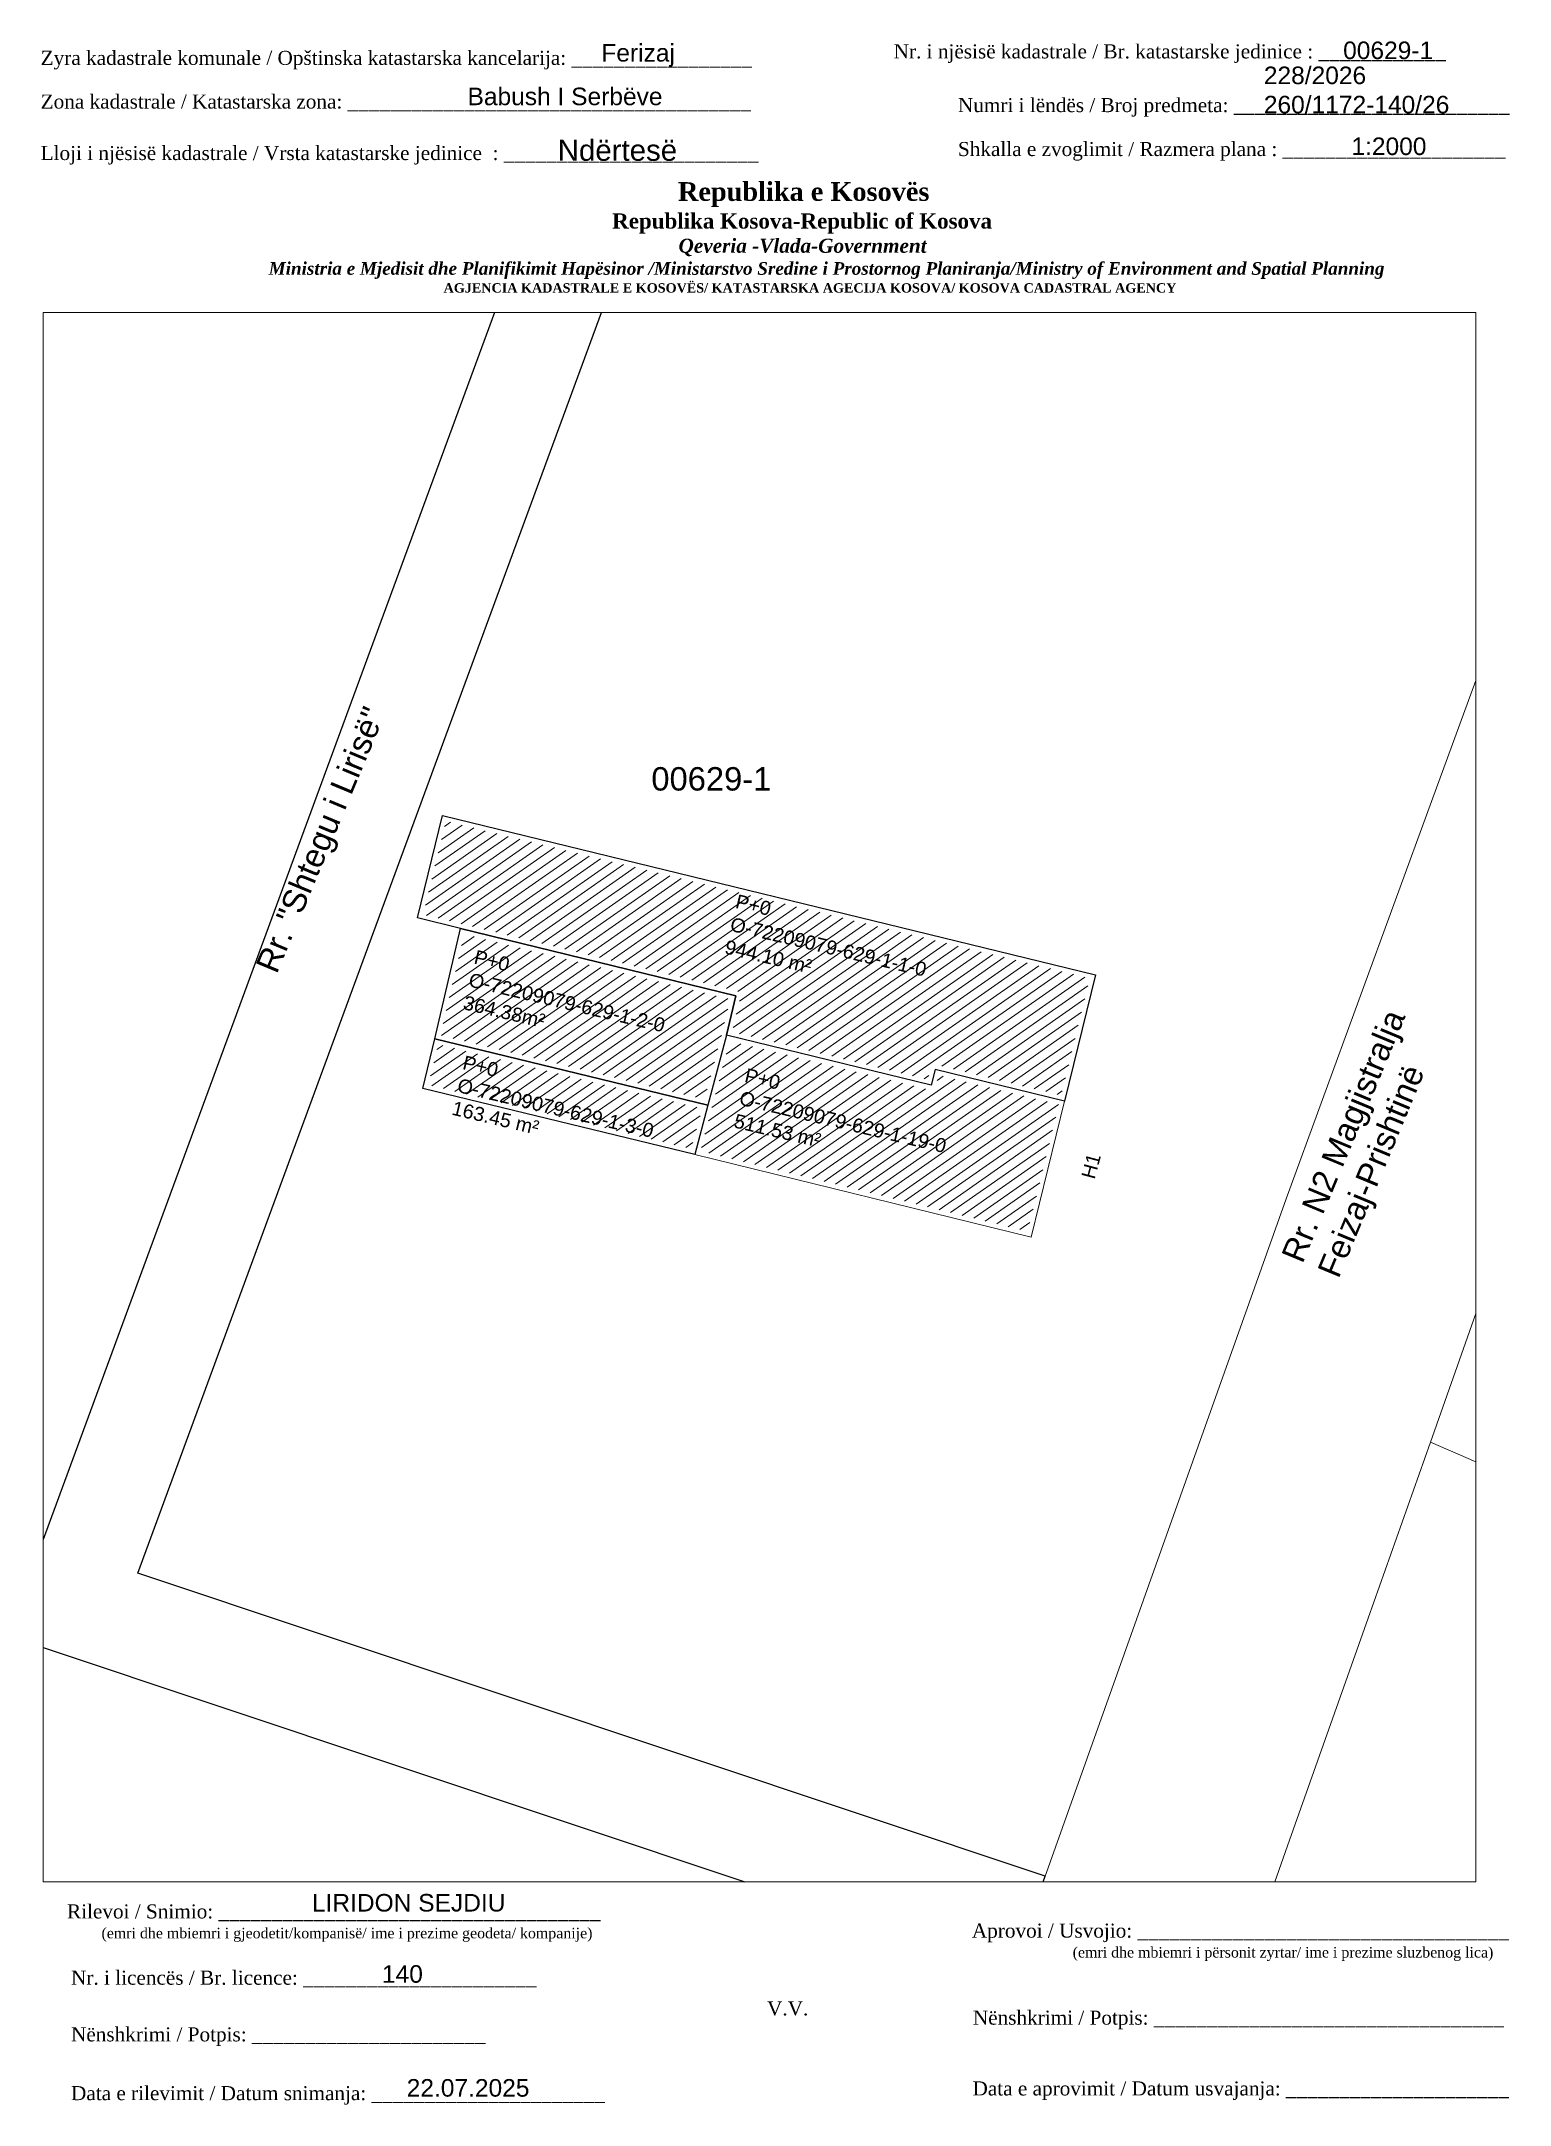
# Paper-space layout 'manual' of a CAD drawing. Header units: metres, sheet in millimetres. Extents: x 1 to 210, y 2 to 296.
# The model-space entities are those that its viewports show. They can reach past a viewport. Long polylines and large blocks are cut down to what shows.
import ezdxf
from ezdxf.enums import TextEntityAlignment as Align

# ---------------------------------------------------------------- set-up
doc = ezdxf.new("R2010")
doc.units = ezdxf.units.M
doc.linetypes.add('DASHED', pattern=[0.75, 0.5, -0.25])
doc.layers.get('0').update_dxf_attribs({"lineweight": 0})
for name, color, linetype in [('0-PARCEL-NUMBER-TEXT', 7, 'Continuous'), ('0-PARCELAT', 7, 'Continuous'), ('Dimenzionet', 7, 'Continuous'), ('Etazha', 7, 'Continuous')]:
    doc.layers.add(name, color=color, linetype=linetype)
for name, color, linetype, lineweight in [('emrat e rrugeve', 7, 'Continuous', 0), ('kati 0', 1, 'Continuous', 0), ('Korniza e jashtme', 7, 'Continuous', 0)]:
    doc.layers.add(name, color=color, linetype=linetype, lineweight=lineweight)
doc.styles.get("Standard").update_dxf_attribs({"font": 'arial.ttf'})

# ---------------------------------------------------------------- blocks, each defined once
blk = doc.blocks.new('ACMAP_ANN_TEMPLATE_PIN-SUN')
blk.add_attdef('PIN', text='', height=2.5).set_placement((366708.21, 310584.18), align=Align.MIDDLE)

msp = doc.modelspace()

# ---------------------------------------------------------------- hatches: boundary and pattern name
at = {"layer": 'kati 0', "true_color": 0x939598}
h = msp.add_hatch(dxfattribs=at)
h.set_pattern_fill('ANSI31', color=252, scale=0.3, angle=350)
h.paths.add_polyline_path([(7513413.67, 4700653.08), (7513411.23, 4700643.11), (7513445.25, 4700634.81), (7513444.21, 4700630.58), (7513465.11, 4700625.48), (7513465.53, 4700627.17), (7513479.36, 4700623.79), (7513482.42, 4700636.31)])
h.paths.add_polyline_path([(7513465.83, 4700627.24), (7513468.45, 4700627.24), (7513468.45, 4700629.87), (7513465.83, 4700629.87)], flags=24)
h.paths.add_polyline_path([(7513457.04, 4700626.46), (7513459.66, 4700626.46), (7513459.66, 4700629.08), (7513457.04, 4700629.08)], flags=25)
h.paths.add_polyline_path([(7513443.89, 4700629.41), (7513446.51, 4700629.41), (7513446.51, 4700632.04), (7513443.89, 4700632.04)], flags=25)
h.paths.add_polyline_path([(7513444.9, 4700634.14), (7513447.51, 4700634.14), (7513447.51, 4700636.77), (7513444.9, 4700636.77)], flags=24)
h.paths.add_polyline_path([(7513415.74, 4700641.38), (7513419.35, 4700641.38), (7513419.35, 4700644.01), (7513415.74, 4700644.01)], flags=25)
h.paths.add_polyline_path([(7513442.61, 4700638.26), (7513464.26, 4700633.14), (7513466.13, 4700641.04), (7513444.48, 4700646.16)], flags=24)
h = msp.add_hatch(dxfattribs=at)
h.set_pattern_fill('ANSI31', color=252, scale=0.3, angle=350)
h.paths.add_polyline_path([(7513415.61, 4700641.01), (7513414.13, 4700634.72, -0.093356), (7513414.14, 4700634.65, -0.211877), (7513414.08, 4700634.51), (7513413.07, 4700630.21), (7513441.27, 4700623.36), (7513442.52, 4700628.05, -0.191104), (7513442.55, 4700628.19), (7513443.12, 4700630.33), (7513444.04, 4700634.07)])
h.paths.add_polyline_path([(7513440.33, 4700627.52), (7513442.95, 4700627.52), (7513442.95, 4700630.15), (7513440.33, 4700630.15)], flags=24)
h.paths.add_polyline_path([(7513435.6, 4700624.21), (7513440.97, 4700624.21), (7513440.97, 4700626.52), (7513435.6, 4700626.52)], flags=25)
h.paths.add_polyline_path([(7513435.66, 4700625.58), (7513441.9, 4700625.58), (7513441.9, 4700627.89), (7513435.66, 4700627.89)], flags=24)
h.paths.add_polyline_path([(7513414.7, 4700632.31), (7513436.34, 4700627.2), (7513438.21, 4700635.1), (7513416.56, 4700640.22)], flags=24)
h = msp.add_hatch(dxfattribs=at)
h.set_pattern_fill('ANSI31', color=252, scale=0.3, angle=350)
h.paths.add_polyline_path([(7513412.84, 4700629.24), (7513411.8, 4700624.9), (7513439.87, 4700618.08), (7513441.01, 4700622.39)])
h.paths.add_polyline_path([(7513437.99, 4700618.32), (7513440.61, 4700618.32), (7513440.61, 4700620.95), (7513437.99, 4700620.95)], flags=25)
h.paths.add_polyline_path([(7513411.9, 4700626.02), (7513414.52, 4700626.02), (7513414.52, 4700628.64), (7513411.9, 4700628.64)], flags=25)
h.paths.add_polyline_path([(7513413.42, 4700621.05), (7513435.14, 4700615.92), (7513437, 4700623.83), (7513415.29, 4700628.96)], flags=9)
at = {"layer": 'kati 0'}
h = msp.add_hatch(dxfattribs=at)
h.set_pattern_fill('ANSI31', color=256, scale=0.3, angle=350)
h.paths.add_polyline_path([(7513479.13, 4700622.82), (7513466.26, 4700625.96), (7513465.85, 4700624.27), (7513443.96, 4700629.61), (7513442.11, 4700622.63), (7513440.84, 4700617.84), (7513475.79, 4700609.26)])
h.paths.add_polyline_path([(7513466.28, 4700623.95), (7513467.72, 4700623.95), (7513467.72, 4700626.26), (7513466.28, 4700626.26)], flags=24)
h.paths.add_polyline_path([(7513442.43, 4700621.83), (7513443.86, 4700621.83), (7513443.86, 4700624.15), (7513442.43, 4700624.15)], flags=24)
h.paths.add_polyline_path([(7513441.03, 4700616.55), (7513442.47, 4700616.55), (7513442.47, 4700618.87), (7513441.03, 4700618.87)], flags=25)
h.paths.add_polyline_path([(7513443.59, 4700619.68), (7513466.37, 4700614.29), (7513468.24, 4700622.2), (7513445.46, 4700627.59)], flags=24)

# ---------------------------------------------------------------- linework, layer by layer
at = {"layer": '0-PARCELAT', "lineweight": 0}
for points in [[(7513525.45, 4700605.59), (7513518.79, 4700586.77), (7513512.13, 4700567.97), (7513503.73, 4700544.25), (7513498.86, 4700530.52)], [(7513475.45, 4700534.27), (7513503.4, 4700612.74), (7513518.92, 4700655.19), (7513531.56, 4700689.75)], [(7513566.18, 4700566.12), (7513518.79, 4700586.77), (7513525.45, 4700605.59)], [(7513531.56, 4700689.75), (7513518.92, 4700655.19), (7513503.4, 4700612.74), (7513475.45, 4700534.27)]]:
    msp.add_lwpolyline(points, dxfattribs=at)
at = {"layer": '0-PARCELAT', "flags": 128}
msp.add_lwpolyline([(7513466.74, 4700806.59), (7513458.3, 4700802.61), (7513452.96, 4700800.14), (7513366.9, 4700566.1), (7513474.06, 4700530.31), (7513475.45, 4700534.27), (7513477.64, 4700540.41), (7513380.76, 4700572.76)], close=True, dxfattribs=at)
at = {"layer": 'Dimenzionet', "flags": 128}
for points in [[(7513483.03, 4700636.67), (7513479.73, 4700623.19), (7513465.89, 4700626.57), (7513465.48, 4700624.87), (7513443.61, 4700630.21), (7513444.64, 4700634.44), (7513415.24, 4700641.61), (7513410.62, 4700642.74), (7513413.3, 4700653.69), (7513483.03, 4700636.67)], [(7513444.64, 4700634.44), (7513443.61, 4700630.21), (7513441.63, 4700622.75), (7513412.47, 4700629.84), (7513415.24, 4700641.61), (7513444.64, 4700634.44)], [(7513412.47, 4700629.84), (7513441.63, 4700622.75), (7513440.23, 4700617.48), (7513411.2, 4700624.53), (7513412.47, 4700629.84)]]:
    msp.add_lwpolyline(points, dxfattribs=at)
at = {"layer": 'Dimenzionet', "color": 6, "flags": 128}
msp.add_lwpolyline([(7513478.46, 4700616.96, 0, 0.3, 0), (7513478.92, 4700616.85, 0, 0, 0), (7513481.16, 4700616.36, 0, 0, 0)], format="xyseb", dxfattribs=at)
at = {"layer": 'kati 0', "color": 252, "true_color": 0x939598, "flags": 128}
for points, elevation in [([(7513443.61, 4700630.21), (7513465.48, 4700624.87), (7513465.89, 4700626.57), (7513479.73, 4700623.19), (7513483.03, 4700636.67), (7513413.3, 4700653.69), (7513410.62, 4700642.74), (7513444.64, 4700634.44)], 603.45), ([(7513444.64, 4700634.44), (7513415.24, 4700641.61), (7513412.46, 4700629.84), (7513441.63, 4700622.75), (7513443.61, 4700630.21)], 603.25), ([(7513441.63, 4700622.75), (7513412.46, 4700629.84), (7513411.2, 4700624.53), (7513440.23, 4700617.48)], 603.25)]:
    msp.add_lwpolyline(points, close=True, dxfattribs=dict(at, elevation=elevation))
at = {"layer": 'kati 0', "flags": 128}
msp.add_lwpolyline([(7513441.63, 4700622.75), (7513440.23, 4700617.48), (7513476.16, 4700608.65), (7513479.73, 4700623.19), (7513465.89, 4700626.57), (7513465.48, 4700624.87), (7513443.61, 4700630.21)], close=True, dxfattribs=at)

# ---------------------------------------------------------------- block references
at = {"layer": '0-PARCEL-NUMBER-TEXT'}
msp.add_blockref('ACMAP_ANN_TEMPLATE_PIN-SUN', (7146733.8, 4390073.42), dxfattribs=at).add_auto_attribs({'PIN': '00629-1'})

# ---------------------------------------------------------------- texts
at = {"layer": 'Dimenzionet', "color": 6}
msp.add_text('H1', height=1.5, rotation=75, dxfattribs=at).set_placement((7513482.93, 4700614.76))
at = {"layer": 'emrat e rrugeve', "linetype": 'DASHED', "attachment_point": 1}
for s, insert, char_height, rotation in [('Rr. "Shtegu i Lirisë"', (7513393.29, 4700637.63), 2.5, 67.4038), ('Rr. N2 Magjistralja Feizaj-Prishtinë', (7513502.81, 4700606.7), 2.5, 67.4038), ('P+0\\PO-72209079-629-1-19-0\\P511.53 m²', (7513445.81, 4700626.72), 1.5, 346.6956)]:
    msp.add_mtext_dynamic_manual_height_columns(s, width=35.5316, gutter_width=1, heights=[0], dxfattribs=dict(at, insert=insert, char_height=char_height, rotation=rotation))
at = {"layer": 'Etazha', "color": 252, "true_color": 0x939598, "char_height": 1.5, "attachment_point": 1, "rotation": 346.6956}
for s, width, insert in [('P+0\\PO-72209079-629-1-1-0\\P944.10 m²', 35.5316, (7513444.83, 4700645.29)), ('P+0\\PO-72209079-629-1-2-0\\P364.38m²', 26.2359, (7513416.91, 4700639.35)), ('P+0\\PO-72209079-629-1-3-0\\P163.45 m²', 25.281, (7513415.7, 4700628.08))]:
    msp.add_mtext_dynamic_manual_height_columns(s, width=width, gutter_width=1, heights=[0], dxfattribs=dict(at, insert=insert))

psp = doc.layouts.new('manual')

# ---------------------------------------------------------------- texts
for s, p in [('00629-1', (185.93, 293.14)), ('Babush I Serbëve', (61.27, 286.58)), ('1:2000', (187.11, 279.48)), ('22.07.2025', (52.61, 3.02))]:
    psp.add_text(s, height=2.5).set_placement(p)
for s, insert, char_height, width, attachment_point in [('{\\fTimes New Roman|b0|i0|c0|p18;Zyra kadastrale komunale / Opštinska katastarska kancelarija: _________________}', (0.5, 294.32), 2, 100.6873, 1), ('Ferizaj', (85.56, 293.66), 2.5, 9.9735, 5), ('{\\fTimes New Roman|b0|i0|c0|p18;Nr. i njësisë kadastrale / Br. katastarske jedinice : ____________}', (121.94, 295.24), 2, 79.9484, 1), ('228/2026\\P260/1172-140/26\\P', (174.64, 292.08), 2.5, 32.9482, 1), ('{\\fTimes New Roman|b0|i0|c0|p18;Zona kadastrale / Katastarska zona: ______________________________________}', (0.5, 288.1), 2, 100.6873, 1), ('{\\fTimes New Roman|b0|i0|c0|p18;Numri i lëndës / Broj predmeta: __________________________}', (131.09, 287.59), 2, 79.9484, 1), ('{\\fTimes New Roman|b0|i0|c0|p18;Lloji i njësisë kadastrale / Vrsta katastarske jedinice  : ________________________}', (0.5, 280.77), 2, 100.6873, 1), ('Ndërtesë', (82.61, 280.14), 3, 11.2939, 5), ('{\\fTimes New Roman|b0|i0|c0|p18;Shkalla e zvoglimit / Razmera plana : _____________________}', (131.09, 281.34), 2, 79.9484, 1), ('\\pi77.297;{\\fBook Antiqua|b1|i0|c0|p18;\\H1.333x;Republika e Kosovës\\fTimes New Roman|b1|i0|c0|p18;\\P\\pi67.927;\\fBook Antiqua|b1|i0|c0|p18;\\H0.8125x;Republika Kosova-Republic of Kosova\\fTimes New Roman|b1|i0|c0|p18;\\P\\pi77.378;\\fBook Antiqua|b1|i1|c0|p18;\\H0.9233x;Qeveria -Vlada-Government \\P\\pi13.032,l6,t23.033;\\fTimes New Roman|b1|i1|c0|p18;\\H0.9x;Ministria e Mjedisit dhe Planifikimit Hapësinor /Ministarstvo Sredine i Prostornog Planiranja/Ministry of Environment and Spatial Planning\\P\\pi43.931,l0,tz;\\fBook Antiqua|b1|i0|c0|p18;\\H0.7406x;AGJENCIA KADASTRALE E KOSOVËS/ KATASTARSKA AGECIJA KOSOVA/ KOSOVA CADASTRAL AGENCY}', (13.93, 275.62), 2, 191.8237, 1), ('{\\fTimes New Roman|b0|i0|c0|p18;Rilevoi / Snimio: ____________________________________\\P     \\H0.75x;(emri dhe mbiemri i gjeodetit/kompanisë/ ime i prezime geodeta/ kompanije)}', (42.22, 27.73), 2, 74.7958, 5), ('LIRIDON SEJDIU', (52.89, 30.61), 2.5, 27.1816, 5), ('{\\fTimes New Roman|b0|i0|c0|p18; Aprovoi / Usvojio: ___________________________________\\P                    \\H0.75x;(emri dhe mbiemri i përsonit zyrtar/ ime i prezime sluzbenog lica)}', (132.32, 27.66), 2, 83.344, 1), ('{\\fTimes New Roman|b0|i0|c0|p18;Nr. i licencës / Br. licence: ______________________\\P                                }', (4.82, 20.96), 2, 83.344, 1), ('140', (52, 20.47), 2.5, 5.3971, 5), ('{\\fTimes New Roman|b0|i0|c0|p18;V.V.                                 }', (106.85, 15.55), 2, 5.7076, 5), ('{\\fTimes New Roman|b0|i0|c0|p18; Nënshkrimi / Potpis: _________________________________}', (132.46, 15.27), 2, 83.344, 1), ('{\\fTimes New Roman|b0|i0|c0|p18;Nënshkrimi / Potpis: ______________________\\P                                 }', (4.82, 12.89), 2, 83.344, 1), ('{\\fTimes New Roman|b0|i0|c0|p18;Data e rilevimit / Datum snimanja: ______________________\\P                                 }', (4.82, 4.52), 2, 83.344, 1), ('{\\fTimes New Roman|b0|i0|c0|p18; Data e aprovimit / Datum usvajanja: _____________________}', (132.41, 5.19), 2, 83.344, 1)]:
    psp.add_mtext(s, dxfattribs=dict(insert=insert, char_height=char_height, width=width, attachment_point=attachment_point))

# ---------------------------------------------------------------- viewports
at = {"layer": 'Korniza e jashtme', "view_target_point": (370776.43, 310629.57)}
psp.add_viewport(center=(102.85, 145.34), size=(203.96, 223.425), view_center_point=(7142670.73, 4389994.04), view_height=167.569, dxfattribs=at)

doc.saveas('drawing.dxf')
